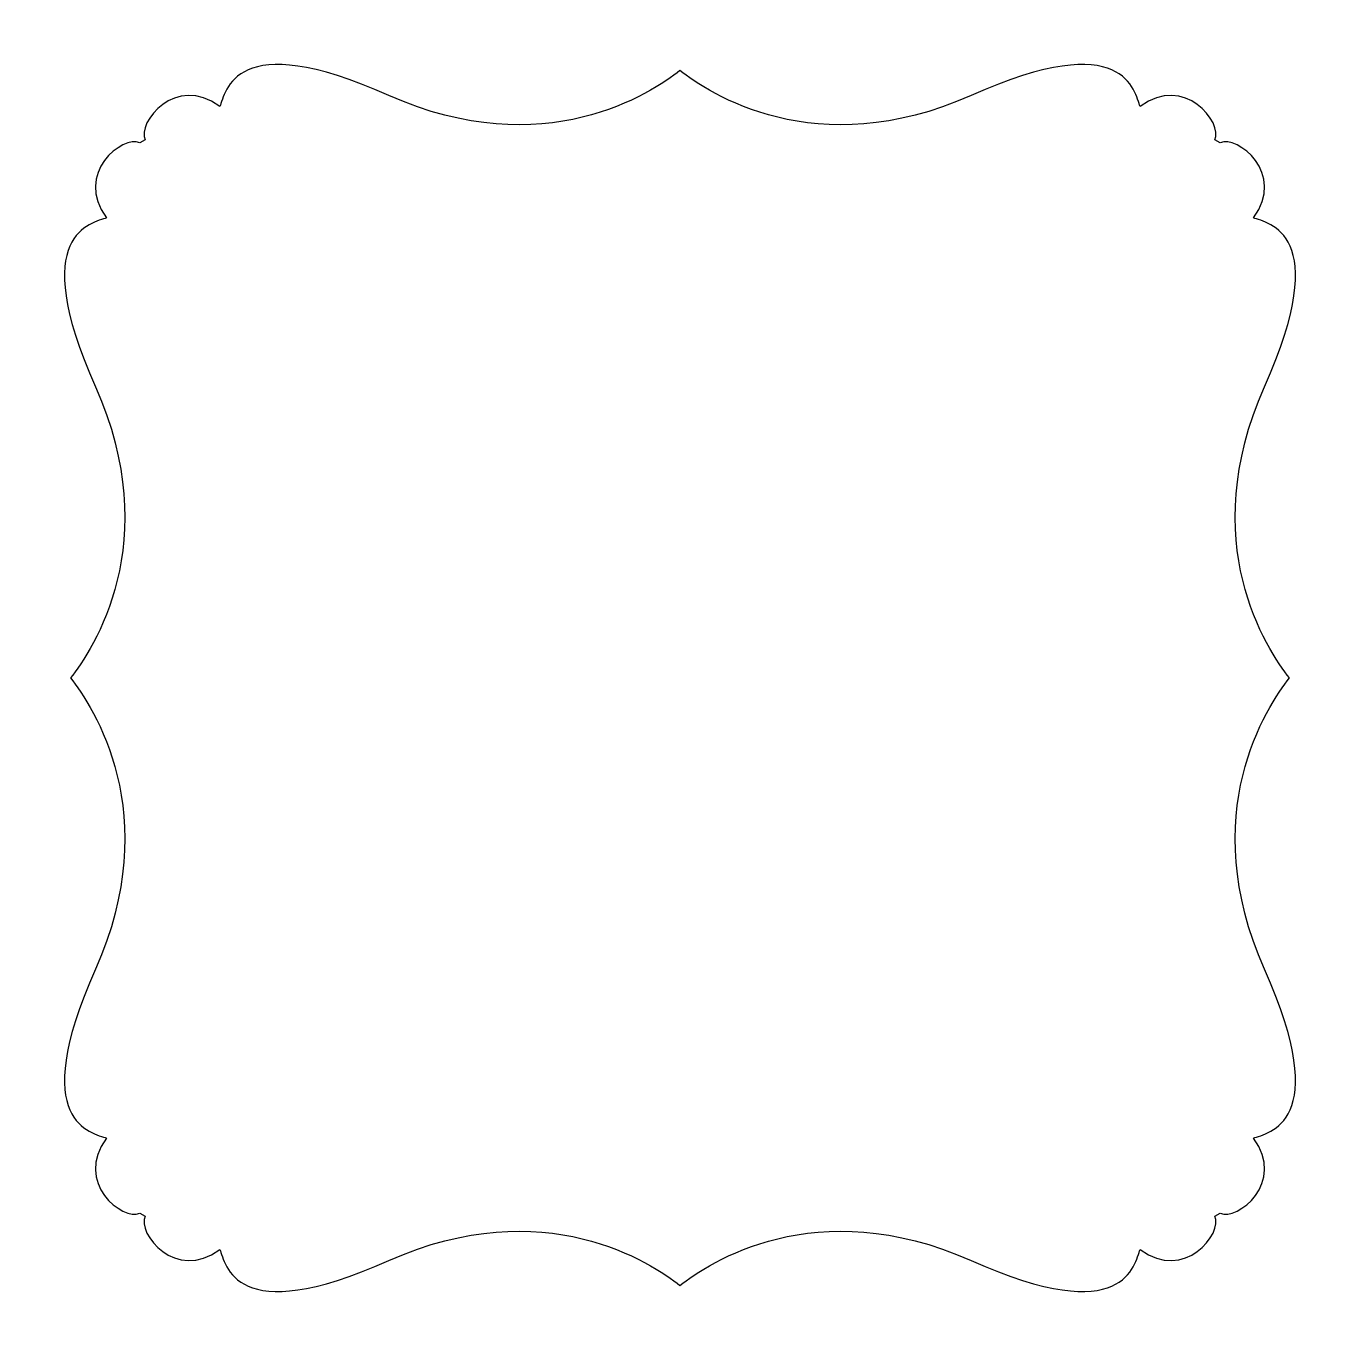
# Model space of a CAD drawing. Header units: centimetres. Extents: x -11.6 to 11.6, y -11.6 to 11.6.
import ezdxf

# ---------------------------------------------------------------- set-up
doc = ezdxf.new("R2010")
doc.units = ezdxf.units.CM
doc.header["$MEASUREMENT"] = 0
doc.layers.add('Camada 1', color=7, linetype='Continuous')

msp = doc.modelspace()

# ---------------------------------------------------------------- linework, layer by layer
at = {"layer": 'Camada 1'}
msp.add_open_spline([(-0.00001, -10.79316), (-0.49258, -10.39922), (-2.41367, -9.11851), (-5.1719, -10.34993), (-5.1719, -10.34993), (-7.93013, -11.58138), (-8.07782, -10.39922), (-8.17638, -10.15297), (-8.17638, -10.15297), (-8.96457, -10.74405), (-9.65421, -9.85743), (-9.50636, -9.56189), (-9.50636, -9.56189), (-9.50636, -9.56189), (-9.59907, -9.50614), (-9.59907, -9.50614), (-9.59907, -9.50614), (-9.89445, -9.65415), (-10.7812, -8.96448), (-10.19015, -8.17629), (-10.19015, -8.17629), (-10.4364, -8.07771), (-11.61853, -7.93002), (-10.38695, -5.17179), (-10.38695, -5.17179), (-9.15568, -2.41357), (-10.4364, -0.49251), (-10.83033, 0.00001), (-10.83033, 0.00001), (-10.43639, 0.49251), (-9.15568, 2.41359), (-10.38694, 5.17171), (-10.38694, 5.17171), (-11.61852, 7.92994), (-10.43639, 8.07763), (-10.19014, 8.17621), (-10.19014, 8.17621), (-10.78119, 8.9644), (-9.89444, 9.65404), (-9.59906, 9.50619), (-9.59906, 9.50619), (-9.59906, 9.50619), (-9.50635, 9.56188), (-9.50635, 9.56188), (-9.50635, 9.56188), (-9.65421, 9.85744), (-8.96457, 10.74403), (-8.17638, 10.15295), (-8.17638, 10.15295), (-8.0778, 10.3993), (-7.93013, 11.58136), (-5.1719, 10.34993), (-5.1719, 10.34993), (-2.41367, 9.1185), (-0.49259, 10.39922), (-0.00001, 10.79324), (-0.00001, 10.79324), (0.49256, 10.39922), (2.41365, 9.11851), (5.17188, 10.34993), (5.17188, 10.34993), (7.93011, 11.58135), (8.0778, 10.3993), (8.17638, 10.15295), (8.17638, 10.15295), (8.96457, 10.74403), (9.65418, 9.85741), (9.50636, 9.5619), (9.50636, 9.5619), (9.50636, 9.5619), (9.59907, 9.50621), (9.59907, 9.50621), (9.59907, 9.50621), (9.89445, 9.65406), (10.78123, 8.96442), (10.19015, 8.17623), (10.19015, 8.17623), (10.43642, 8.07765), (11.61853, 7.92996), (10.38695, 5.17173), (10.38695, 5.17173), (9.15568, 2.41358), (10.4364, 0.49252), (10.83034, 0.00003), (10.83034, 0.00003), (10.4364, -0.49249), (9.15569, -2.41353), (10.38695, -5.17175), (10.38695, -5.17175), (11.61853, -7.92998), (10.4364, -8.07767), (10.19015, -8.17625), (10.19015, -8.17625), (10.78123, -8.96444), (9.89445, -9.65408), (9.59907, -9.5061), (9.59907, -9.5061), (9.59907, -9.5061), (9.50636, -9.56185), (9.50636, -9.56185), (9.50636, -9.56185), (9.65421, -9.85739), (8.96457, -10.74401), (8.17638, -10.15293), (8.17638, -10.15293), (8.0778, -10.3992), (7.93011, -11.58134), (5.17188, -10.34989), (5.17188, -10.34989), (2.41365, -9.11851), (0.49256, -10.39922), (-0.00001, -10.79316)], degree=3, knots=[0, 0, 0, 0, 0.03448276, 0.03448276, 0.03448276, 0.03448276, 0.06896552, 0.06896552, 0.06896552, 0.06896552, 0.10344828, 0.10344828, 0.10344828, 0.10344828, 0.13793103, 0.13793103, 0.13793103, 0.13793103, 0.17241379, 0.17241379, 0.17241379, 0.17241379, 0.20689655, 0.20689655, 0.20689655, 0.20689655, 0.24137931, 0.24137931, 0.24137931, 0.24137931, 0.27586207, 0.27586207, 0.27586207, 0.27586207, 0.31034483, 0.31034483, 0.31034483, 0.31034483, 0.34482759, 0.34482759, 0.34482759, 0.34482759, 0.37931034, 0.37931034, 0.37931034, 0.37931034, 0.4137931, 0.4137931, 0.4137931, 0.4137931, 0.44827586, 0.44827586, 0.44827586, 0.44827586, 0.48275862, 0.48275862, 0.48275862, 0.48275862, 0.51724138, 0.51724138, 0.51724138, 0.51724138, 0.55172414, 0.55172414, 0.55172414, 0.55172414, 0.5862069, 0.5862069, 0.5862069, 0.5862069, 0.62068966, 0.62068966, 0.62068966, 0.62068966, 0.65517241, 0.65517241, 0.65517241, 0.65517241, 0.68965517, 0.68965517, 0.68965517, 0.68965517, 0.72413793, 0.72413793, 0.72413793, 0.72413793, 0.75862069, 0.75862069, 0.75862069, 0.75862069, 0.79310345, 0.79310345, 0.79310345, 0.79310345, 0.82758621, 0.82758621, 0.82758621, 0.82758621, 0.86206897, 0.86206897, 0.86206897, 0.86206897, 0.89655172, 0.89655172, 0.89655172, 0.89655172, 0.93103448, 0.93103448, 0.93103448, 0.93103448, 1, 1, 1, 1], dxfattribs=at)

doc.saveas('drawing.dxf')
